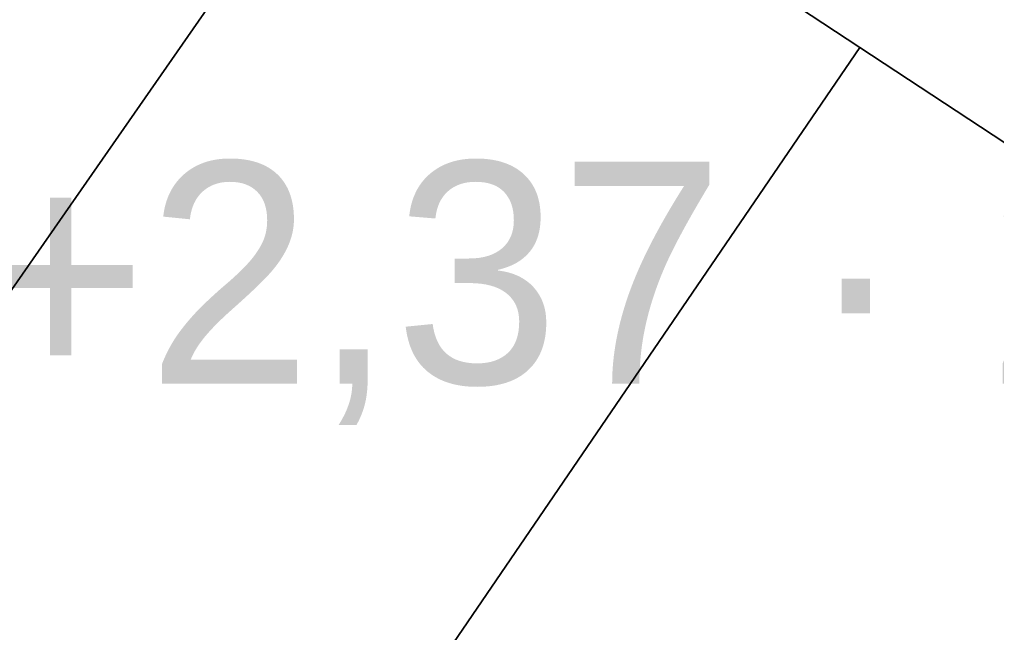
# Model space of a CAD drawing. Header units: metres. Extents: x 0 to 105485, y 0 to 425721.
# Drawn here: x 104666.227 to 104670.193, y 425234.661 to 425237.147 of the extents above; entities that cross this region are included whole.
import ezdxf
from ezdxf.enums import TextEntityAlignment as Align

# ---------------------------------------------------------------- set-up
doc = ezdxf.new("R2010")
doc.units = ezdxf.units.M
doc.header["$MEASUREMENT"] = 0
doc.layers.add('B-XX-MO-ONDERZOEK_SONDERING-T', color=90, linetype='Continuous', lineweight=18)
doc.layers.add('B-XX-VH-OPENVERHARDING-G', color=90, linetype='Continuous', lineweight=18)

msp = doc.modelspace()

# ---------------------------------------------------------------- linework, layer by layer
at = {"layer": 'B-XX-VH-OPENVERHARDING-G', "ltscale": 0.5}
for points in [[(104664.481, 425233.591), (104667.745, 425238.279), (104665.773, 425239.575), (104662.572, 425234.878)], [(104664.481, 425233.591), (104666.415, 425232.314), (104669.638, 425237.034), (104667.745, 425238.279)], [(104666.415, 425232.314), (104668.368, 425231.087), (104671.55, 425235.777), (104669.638, 425237.034)]]:
    msp.add_lwpolyline(points, close=True, dxfattribs=at)
msp.add_lwpolyline([(104665.773, 425239.575), (104667.745, 425238.279), (104669.638, 425237.034), (104671.55, 425235.777), (104673.538, 425234.469), (104676.024, 425232.835), (104677.79, 425231.674), (104683.715, 425227.778), (104683.819, 425227.71), (104685.807, 425226.403), (104698.527, 425218.039), (104705.043, 425216.028)], dxfattribs=at)

# ---------------------------------------------------------------- texts
at = {"layer": 'B-XX-MO-ONDERZOEK_SONDERING-T', "color": 10, "lineweight": 18}
msp.add_text('mv +2,37 · 25,2 m', height=0.9, dxfattribs=at).set_placement((104668.97, 425236.12), align=Align.MIDDLE_CENTER)

doc.saveas('drawing.dxf')
